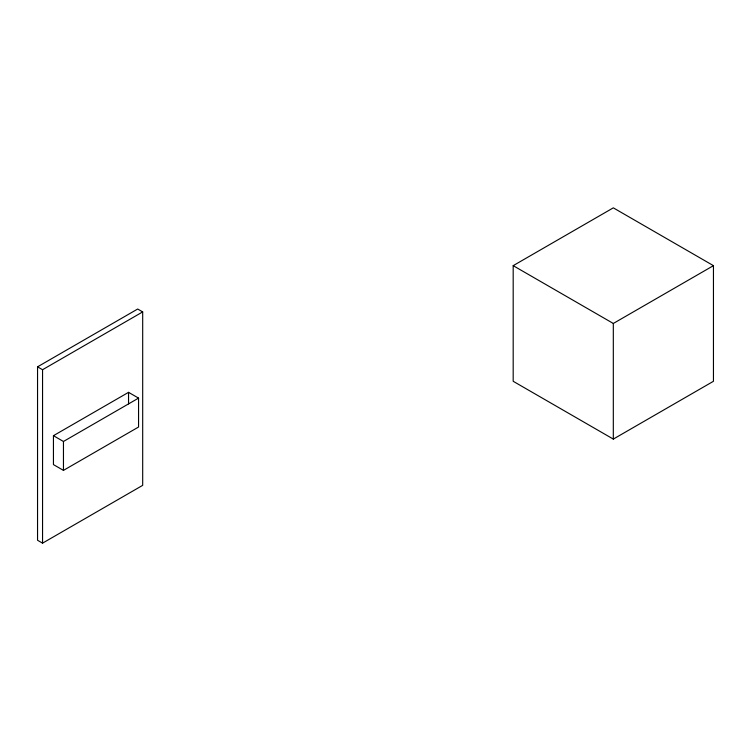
<?xml version="1.0" encoding="UTF-8"?>
<svg xmlns="http://www.w3.org/2000/svg" width="751" height="751" viewBox="0 0 751 751"><rect width="100%" height="100%" fill="white"/><g stroke="black" fill="none" stroke-linecap="round" stroke-linejoin="round"><path stroke-width="1.13" d="M37.55 366.826L137.686 309.018L142.69 311.909L142.69 485.343L42.554 543.151L37.55 540.26L37.55 366.826L42.554 369.717L142.69 311.909M53.443 435.693L128.543 392.341L138.559 398.114L138.559 427.028L63.459 470.379L53.443 464.606L53.443 435.693L63.459 441.475L138.559 398.114M513.186 265.657L613.314 207.849L713.45 265.657L713.45 381.283L613.314 439.091L513.186 381.283L513.186 265.657L613.314 323.465L713.45 265.657M613.314 323.465L613.314 439.091M128.543 392.341L128.543 403.897M63.459 441.475L63.459 470.379M42.554 369.717L42.554 543.151"/></g></svg>
